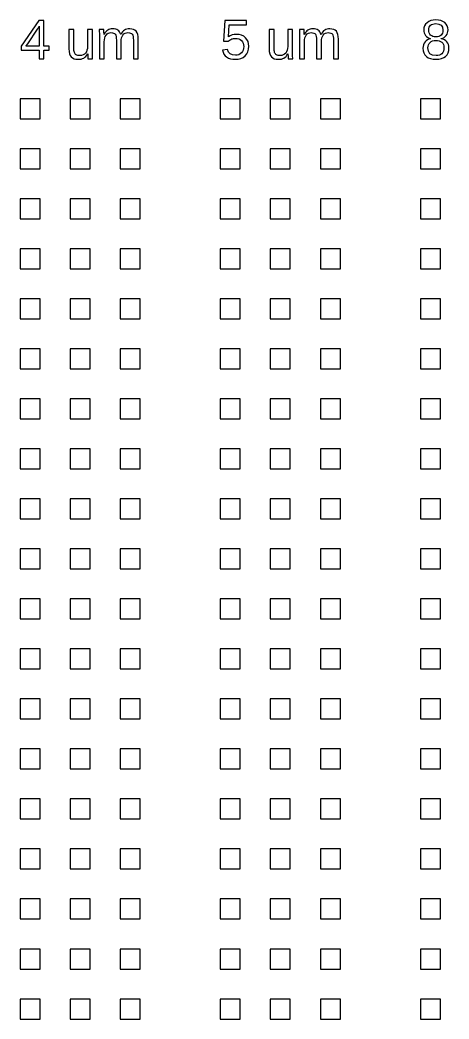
# Model space of a CAD drawing. Header units: metres. Extents: x -21500 to 21500, y -23900 to 23900.
# Drawn here: x 6400 to 10685, y 12100 to 22088 of the extents above; entities that cross this region are included whole.
import ezdxf

# ---------------------------------------------------------------- set-up
doc = ezdxf.new("R2010")
doc.units = ezdxf.units.M

msp = doc.modelspace()

# ---------------------------------------------------------------- linework, layer by layer
for p, q in [((6587.73, 22082.2), (6412.75, 21824.5)), ((6639, 22082.2), (6587.73, 22082.2)), ((6639, 21825.1), (6639, 22082.2)), ((8446.12, 22082.2), (8433.37, 21876.6)), ((8663.41, 22082.2), (8446.12, 22082.2)), ((8663.41, 22040.7), (8663.41, 22082.2)), ((10504.1, 22081.1), (10483.5, 22072.7)), ((10527.4, 22086.2), (10504.1, 22081.1)), ((10553.5, 22087.9), (10527.4, 22086.2)), ((10580.3, 22086.3), (10553.5, 22087.9)), ((10604, 22081.3), (10580.3, 22086.3)), ((10624.8, 22073), (10604, 22081.3)), ((6476.77, 21850.6), (6574.7, 21994.9)), ((6574.7, 21994.9), (6576.69, 21997.9)), ((6576.69, 21997.9), (6579.11, 22001.9)), ((6579.11, 22001.9), (6581.98, 22006.9)), ((6581.98, 22006.9), (6585.28, 22012.8)), ((6585.28, 22012.8), (6588.4, 22018.5)), ((6588.4, 22018.5), (6590.71, 22022.8)), ((6590.71, 22022.8), (6592.2, 22025.7)), ((6592.2, 22025.7), (6592.88, 22027.2)), ((6592.88, 22027.2), (6592.88, 21825.1)), ((6937.65, 21993.5), (6888.55, 21993.5)), ((6888.55, 21993.5), (6888.55, 21797.9)), ((6937.65, 21807.4), (6937.65, 21993.5)), ((7122.93, 21993.5), (7074.1, 21993.5)), ((7074.1, 21993.5), (7074.1, 21823.4)), ((7122.93, 21762.7), (7122.93, 21993.5)), ((7237.21, 21993.5), (7191.09, 21993.5)), ((7191.09, 21993.5), (7191.8, 21985.3)), ((7191.8, 21985.3), (7192.31, 21972.2)), ((7237.35, 21992.6), (7237.21, 21993.5)), ((7237.48, 21991), (7237.35, 21992.6)), ((7237.62, 21988.9), (7237.48, 21991)), ((7237.75, 21986.2), (7237.62, 21988.9)), ((7237.9, 21983.1), (7237.75, 21986.2)), ((7238.06, 21979.8), (7237.9, 21983.1)), ((7238.24, 21976.3), (7238.06, 21979.8)), ((7238.43, 21972.5), (7238.24, 21976.3)), ((7266.39, 21979.5), (7257.08, 21969.8)), ((7276.27, 21986.7), (7266.39, 21979.5)), ((7287.01, 21992.1), (7276.27, 21986.7)), ((7298.86, 21995.9), (7287.01, 21992.1)), ((7311.83, 21998.2), (7298.86, 21995.9)), ((7325.92, 21999), (7311.83, 21998.2)), ((7341.73, 21998.1), (7325.92, 21999)), ((7355.79, 21995.6), (7341.73, 21998.1)), ((7368.11, 21991.5), (7355.79, 21995.6)), ((7378.68, 21985.7), (7368.11, 21991.5)), ((7387.64, 21978), (7378.68, 21985.7)), ((7395.13, 21968.4), (7387.64, 21978)), ((7432.86, 21978.4), (7423.28, 21968.8)), ((7443.25, 21985.9), (7432.86, 21978.4)), ((7454.6, 21991.6), (7443.25, 21985.9)), ((7467.09, 21995.7), (7454.6, 21991.6)), ((7480.71, 21998.1), (7467.09, 21995.7)), ((7495.47, 21999), (7480.71, 21998.1)), ((7516.2, 21997.4), (7495.47, 21999)), ((7533.89, 21992.9), (7516.2, 21997.4)), ((7548.55, 21985.4), (7533.89, 21992.9)), ((7560.17, 21974.8), (7548.55, 21985.4)), ((7569.01, 21960.8), (7560.17, 21974.8)), ((8483.28, 21919.5), (8490.61, 22040.7)), ((8490.61, 22040.7), (8663.41, 22040.7)), ((8937.65, 21993.5), (8888.55, 21993.5)), ((8888.55, 21993.5), (8888.55, 21797.9)), ((8937.65, 21807.4), (8937.65, 21993.5)), ((9122.93, 21993.5), (9074.1, 21993.5)), ((9074.1, 21993.5), (9074.1, 21823.4)), ((9122.93, 21762.7), (9122.93, 21993.5)), ((9237.21, 21993.5), (9191.09, 21993.5)), ((9191.09, 21993.5), (9191.8, 21985.3)), ((9191.8, 21985.3), (9192.31, 21972.2)), ((9237.35, 21992.6), (9237.21, 21993.5)), ((9237.48, 21991), (9237.35, 21992.6)), ((9237.62, 21988.9), (9237.48, 21991)), ((9237.75, 21986.2), (9237.62, 21988.9)), ((9237.9, 21983.1), (9237.75, 21986.2)), ((9238.06, 21979.8), (9237.9, 21983.1)), ((9238.24, 21976.3), (9238.06, 21979.8)), ((9238.43, 21972.5), (9238.24, 21976.3)), ((9266.39, 21979.5), (9257.08, 21969.8)), ((9276.27, 21986.7), (9266.39, 21979.5)), ((9287.01, 21992.1), (9276.27, 21986.7)), ((9298.86, 21995.9), (9287.01, 21992.1)), ((9311.83, 21998.2), (9298.86, 21995.9)), ((9325.92, 21999), (9311.83, 21998.2)), ((9341.73, 21998.1), (9325.92, 21999)), ((9355.79, 21995.6), (9341.73, 21998.1)), ((9368.11, 21991.5), (9355.79, 21995.6)), ((9378.68, 21985.7), (9368.11, 21991.5)), ((9387.64, 21978), (9378.68, 21985.7)), ((9395.13, 21968.4), (9387.64, 21978)), ((9432.86, 21978.4), (9423.28, 21968.8)), ((9443.25, 21985.9), (9432.86, 21978.4)), ((9454.6, 21991.6), (9443.25, 21985.9)), ((9467.09, 21995.7), (9454.6, 21991.6)), ((9480.71, 21998.1), (9467.09, 21995.7)), ((9495.47, 21999), (9480.71, 21998.1)), ((9516.2, 21997.4), (9495.47, 21999)), ((9533.89, 21992.9), (9516.2, 21997.4)), ((9548.55, 21985.4), (9533.89, 21992.9)), ((9560.17, 21974.8), (9548.55, 21985.4)), ((9569.01, 21960.8), (9560.17, 21974.8)), ((10435.1, 22010.8), (10433.1, 21990)), ((10433.1, 21990), (10434.2, 21974.1)), ((10434.2, 21974.1), (10437.6, 21959.3)), ((10441.3, 22029.5), (10435.1, 22010.8)), ((10451.5, 22046.2), (10441.3, 22029.5)), ((10465.8, 22060.8), (10451.5, 22046.2)), ((10483.5, 22072.7), (10465.8, 22060.8)), ((10483, 21986.7), (10484.1, 22001.9)), ((10484.2, 21971.3), (10483, 21986.7)), ((10484.1, 22001.9), (10487.5, 22015)), ((10487.5, 22015), (10493.2, 22026.2)), ((10493.2, 22026.2), (10501.1, 22035.3)), ((10501.1, 22035.3), (10511.1, 22042.4)), ((10511.1, 22042.4), (10523.2, 22047.5)), ((10523.2, 22047.5), (10537.3, 22050.6)), ((10537.3, 22050.6), (10553.5, 22051.6)), ((10553.5, 22051.6), (10584.6, 22047.5)), ((10584.6, 22047.5), (10606.9, 22035.4)), ((10606.9, 22035.4), (10620.2, 22015.1)), ((10620.2, 22015.1), (10624.6, 21986.7)), ((10624.6, 21986.7), (10623.5, 21970.2)), ((10642.7, 22061.3), (10624.8, 22073)), ((10657, 22046.9), (10642.7, 22061.3)), ((10667.2, 22030.1), (10657, 22046.9)), ((10673.3, 22010.9), (10667.2, 22030.1)), ((10670.8, 21958.7), (10674.2, 21973.6)), ((10675.3, 21989.5), (10673.3, 22010.9)), ((10674.2, 21973.6), (10675.3, 21989.5)), ((7192.31, 21972.2), (7192.62, 21954)), ((7192.62, 21954), (7192.72, 21930.9)), ((7192.72, 21930.9), (7192.72, 21700)), ((7238.64, 21967.8), (7238.43, 21972.5)), ((7238.87, 21961.3), (7238.64, 21967.8)), ((7239.12, 21953.2), (7238.87, 21961.3)), ((7239.38, 21943.3), (7239.12, 21953.2)), ((7240.19, 21943.3), (7239.38, 21943.3)), ((7248.35, 21957.8), (7240.19, 21943.3)), ((7241.28, 21870.1), (7242.42, 21890.6)), ((7242.42, 21890.6), (7245.82, 21908.6)), ((7245.82, 21908.6), (7251.5, 21924.2)), ((7257.08, 21969.8), (7248.35, 21957.8)), ((7251.5, 21924.2), (7259.46, 21937.4)), ((7259.46, 21937.4), (7269.36, 21947.8)), ((7269.36, 21947.8), (7280.89, 21955.3)), ((7280.89, 21955.3), (7294.04, 21959.8)), ((7294.04, 21959.8), (7308.83, 21961.2)), ((7308.83, 21961.2), (7322.85, 21960.2)), ((7322.85, 21960.2), (7334.53, 21957.2)), ((7334.53, 21957.2), (7343.87, 21952.1)), ((7343.87, 21952.1), (7350.88, 21945)), ((7350.88, 21945), (7355.98, 21935.2)), ((7355.98, 21935.2), (7359.63, 21922.1)), ((7359.63, 21922.1), (7361.81, 21905.7)), ((7361.81, 21905.7), (7362.54, 21886.1)), ((7362.54, 21886.1), (7362.54, 21700)), ((7401.14, 21956.9), (7395.13, 21968.4)), ((7405.68, 21943.3), (7401.14, 21956.9)), ((7406.49, 21943.3), (7405.68, 21943.3)), ((7414.48, 21957.1), (7406.49, 21943.3)), ((7410.83, 21870.1), (7411.94, 21890.7)), ((7411.94, 21890.7), (7415.27, 21908.8)), ((7423.28, 21968.8), (7414.48, 21957.1)), ((7415.27, 21908.8), (7420.83, 21924.4)), ((7420.83, 21924.4), (7428.6, 21937.5)), ((7428.6, 21937.5), (7438.37, 21947.9)), ((7438.37, 21947.9), (7449.93, 21955.3)), ((7449.93, 21955.3), (7463.26, 21959.8)), ((7463.26, 21959.8), (7478.38, 21961.2)), ((7478.38, 21961.2), (7492.4, 21960.2)), ((7492.4, 21960.2), (7504.08, 21957.2)), ((7504.08, 21957.2), (7513.43, 21952.1)), ((7513.43, 21952.1), (7520.43, 21945)), ((7520.43, 21945), (7525.53, 21935.2)), ((7525.53, 21935.2), (7529.18, 21922.1)), ((7529.18, 21922.1), (7531.36, 21905.7)), ((7531.36, 21905.7), (7532.09, 21886.1)), ((7532.09, 21886.1), (7532.09, 21700)), ((7575.33, 21942.9), (7569.01, 21960.8)), ((7579.12, 21921.2), (7575.33, 21942.9)), ((7580.38, 21895.6), (7579.12, 21921.2)), ((7580.38, 21700), (7580.38, 21895.6)), ((8433.37, 21876.6), (8481.11, 21876.6)), ((8481.11, 21876.6), (8489.66, 21883.5)), ((8500.12, 21930.1), (8483.28, 21919.5)), ((8489.66, 21883.5), (8498.2, 21889.4)), ((8498.2, 21889.4), (8506.75, 21894.1)), ((8518.89, 21937.8), (8500.12, 21930.1)), ((8506.75, 21894.1), (8515.29, 21897.8)), ((8515.29, 21897.8), (8524.01, 21900.5)), ((8539.59, 21942.4), (8518.89, 21937.8)), ((8524.01, 21900.5), (8533.06, 21902.4)), ((8533.06, 21902.4), (8542.46, 21903.6)), ((8562.23, 21943.9), (8539.59, 21942.4)), ((8542.46, 21903.6), (8552.19, 21904)), ((8552.19, 21904), (8570.2, 21902.6)), ((8589.01, 21941.8), (8562.23, 21943.9)), ((8570.2, 21902.6), (8586.27, 21898.4)), ((8586.27, 21898.4), (8600.38, 21891.5)), ((8612.92, 21935.6), (8589.01, 21941.8)), ((8600.38, 21891.5), (8612.55, 21881.8)), ((8612.55, 21881.8), (8622.34, 21869.8)), ((8633.97, 21925.3), (8612.92, 21935.6)), ((8652.16, 21910.8), (8633.97, 21925.3)), ((8666.81, 21893), (8652.16, 21910.8)), ((8677.28, 21872.7), (8666.81, 21893)), ((9192.31, 21972.2), (9192.62, 21954)), ((9192.62, 21954), (9192.72, 21930.9)), ((9192.72, 21930.9), (9192.72, 21700)), ((9238.64, 21967.8), (9238.43, 21972.5)), ((9238.87, 21961.3), (9238.64, 21967.8)), ((9239.12, 21953.2), (9238.87, 21961.3)), ((9239.38, 21943.3), (9239.12, 21953.2)), ((9240.19, 21943.3), (9239.38, 21943.3)), ((9248.35, 21957.8), (9240.19, 21943.3)), ((9241.28, 21870.1), (9242.42, 21890.6)), ((9242.42, 21890.6), (9245.82, 21908.6)), ((9245.82, 21908.6), (9251.5, 21924.2)), ((9257.08, 21969.8), (9248.35, 21957.8)), ((9251.5, 21924.2), (9259.46, 21937.4)), ((9259.46, 21937.4), (9269.36, 21947.8)), ((9269.36, 21947.8), (9280.89, 21955.3)), ((9280.89, 21955.3), (9294.04, 21959.8)), ((9294.04, 21959.8), (9308.83, 21961.2)), ((9308.83, 21961.2), (9322.85, 21960.2)), ((9322.85, 21960.2), (9334.53, 21957.2)), ((9334.53, 21957.2), (9343.87, 21952.1)), ((9343.87, 21952.1), (9350.88, 21945)), ((9350.88, 21945), (9355.98, 21935.2)), ((9355.98, 21935.2), (9359.63, 21922.1)), ((9359.63, 21922.1), (9361.81, 21905.7)), ((9361.81, 21905.7), (9362.54, 21886.1)), ((9362.54, 21886.1), (9362.54, 21700)), ((9401.14, 21956.9), (9395.13, 21968.4)), ((9405.68, 21943.3), (9401.14, 21956.9)), ((9406.49, 21943.3), (9405.68, 21943.3)), ((9414.48, 21957.1), (9406.49, 21943.3)), ((9410.83, 21870.1), (9411.94, 21890.7)), ((9411.94, 21890.7), (9415.27, 21908.8)), ((9423.28, 21968.8), (9414.48, 21957.1)), ((9415.27, 21908.8), (9420.83, 21924.4)), ((9420.83, 21924.4), (9428.6, 21937.5)), ((9428.6, 21937.5), (9438.37, 21947.9)), ((9438.37, 21947.9), (9449.93, 21955.3)), ((9449.93, 21955.3), (9463.26, 21959.8)), ((9463.26, 21959.8), (9478.38, 21961.2)), ((9478.38, 21961.2), (9492.4, 21960.2)), ((9492.4, 21960.2), (9504.08, 21957.2)), ((9504.08, 21957.2), (9513.43, 21952.1)), ((9513.43, 21952.1), (9520.43, 21945)), ((9520.43, 21945), (9525.53, 21935.2)), ((9525.53, 21935.2), (9529.18, 21922.1)), ((9529.18, 21922.1), (9531.36, 21905.7)), ((9531.36, 21905.7), (9532.09, 21886.1)), ((9532.09, 21886.1), (9532.09, 21700)), ((9575.33, 21942.9), (9569.01, 21960.8)), ((9579.12, 21921.2), (9575.33, 21942.9)), ((9580.38, 21895.6), (9579.12, 21921.2)), ((9580.38, 21700), (9580.38, 21895.6)), ((10437.6, 21959.3), (10443.2, 21945.5)), ((10443.2, 21945.5), (10451.1, 21932.8)), ((10457, 21880.5), (10445.6, 21869)), ((10451.1, 21932.8), (10461, 21921.6)), ((10470, 21889.5), (10457, 21880.5)), ((10461, 21921.6), (10472.5, 21912.6)), ((10484.4, 21896), (10470, 21889.5)), ((10472.5, 21912.6), (10485.6, 21905.7)), ((10487.7, 21957.8), (10484.2, 21971.3)), ((10500.4, 21899.9), (10484.4, 21896)), ((10485.6, 21905.7), (10500.4, 21901)), ((10493.5, 21946.3), (10487.7, 21957.8)), ((10501.6, 21936.7), (10493.5, 21946.3)), ((10500.4, 21901), (10500.4, 21899.9)), ((10511.8, 21929.2), (10501.6, 21936.7)), ((10507, 21871.9), (10520.4, 21878)), ((10524, 21923.8), (10511.8, 21929.2)), ((10520.4, 21878), (10536, 21881.6)), ((10538.1, 21920.5), (10524, 21923.8)), ((10536, 21881.6), (10553.5, 21882.8)), ((10554.1, 21919.5), (10538.1, 21920.5)), ((10553.5, 21882.8), (10571.6, 21881.7)), ((10570.3, 21920.5), (10554.1, 21919.5)), ((10584.4, 21923.4), (10570.3, 21920.5)), ((10571.6, 21881.7), (10587.5, 21878.3)), ((10596.5, 21928.4), (10584.4, 21923.4)), ((10587.5, 21878.3), (10601.3, 21872.7)), ((10606.6, 21935.3), (10596.5, 21928.4)), ((10614.5, 21944.5), (10606.6, 21935.3)), ((10607.5, 21901.6), (10622.4, 21905.8)), ((10607.5, 21900.5), (10607.5, 21901.6)), ((10624.8, 21896.3), (10607.5, 21900.5)), ((10620.1, 21956.1), (10614.5, 21944.5)), ((10623.5, 21970.2), (10620.1, 21956.1)), ((10622.4, 21905.8), (10635.7, 21912.3)), ((10640.1, 21889.7), (10624.8, 21896.3)), ((10635.7, 21912.3), (10647.3, 21921.1)), ((10653.3, 21880.8), (10640.1, 21889.7)), ((10647.3, 21921.1), (10657.2, 21932.2)), ((10664.5, 21869.4), (10653.3, 21880.8)), ((10657.2, 21932.2), (10665.1, 21944.9)), ((10665.1, 21944.9), (10670.8, 21958.7)), ((6412.75, 21824.5), (6412.75, 21786.5)), ((6412.75, 21786.5), (6592.88, 21786.5)), ((6457.78, 21825.1), (6462.12, 21830.5)), ((6592.88, 21825.1), (6457.78, 21825.1)), ((6462.12, 21830.5), (6476.77, 21850.6)), ((6592.88, 21786.5), (6592.88, 21700)), ((6692.71, 21825.1), (6639, 21825.1)), ((6639, 21786.5), (6692.71, 21786.5)), ((6639, 21700), (6639, 21786.5)), ((6692.71, 21786.5), (6692.71, 21825.1)), ((6888.55, 21797.9), (6889.94, 21772.2)), ((6938, 21793.7), (6937.65, 21807.4)), ((6939.07, 21781.7), (6938, 21793.7)), ((6940.85, 21771.2), (6939.07, 21781.7)), ((7069.02, 21785.3), (7062.66, 21769.7)), ((7072.83, 21803.2), (7069.02, 21785.3)), ((7074.1, 21823.4), (7072.83, 21803.2)), ((7241.28, 21700), (7241.28, 21870.1)), ((7410.83, 21700), (7410.83, 21870.1)), ((8471.62, 21791.2), (8422.24, 21785.5)), ((8422.24, 21785.5), (8428.09, 21764.6)), ((8482.38, 21766.3), (8471.62, 21791.2)), ((8622.34, 21869.8), (8629.33, 21856.1)), ((8629.37, 21786.4), (8622.42, 21771.2)), ((8629.33, 21856.1), (8633.53, 21840.6)), ((8633.54, 21803.8), (8629.37, 21786.4)), ((8633.53, 21840.6), (8634.93, 21823.4)), ((8634.93, 21823.4), (8633.54, 21803.8)), ((8676.67, 21770.5), (8683.41, 21795.9)), ((8683.57, 21849.8), (8677.28, 21872.7)), ((8683.41, 21795.9), (8685.66, 21824.5)), ((8685.66, 21824.5), (8683.57, 21849.8)), ((8888.55, 21797.9), (8889.94, 21772.2)), ((8938, 21793.7), (8937.65, 21807.4)), ((8939.07, 21781.7), (8938, 21793.7)), ((8940.85, 21771.2), (8939.07, 21781.7)), ((9069.02, 21785.3), (9062.66, 21769.7)), ((9072.83, 21803.2), (9069.02, 21785.3)), ((9074.1, 21823.4), (9072.83, 21803.2)), ((9241.28, 21700), (9241.28, 21870.1)), ((9410.83, 21700), (9410.83, 21870.1)), ((10425.5, 21824), (10424.1, 21806.1)), ((10424.1, 21806.1), (10426.3, 21780.9)), ((10429.5, 21840.5), (10425.5, 21824)), ((10426.3, 21780.9), (10432.8, 21758.7)), ((10436.2, 21855.5), (10429.5, 21840.5)), ((10445.6, 21869), (10436.2, 21855.5)), ((10474.6, 21810.1), (10475.9, 21826.2)), ((10479.6, 21775.6), (10474.6, 21810.1)), ((10475.9, 21826.2), (10479.8, 21840.4)), ((10494.7, 21750.9), (10479.6, 21775.6)), ((10479.8, 21840.4), (10486.4, 21852.8)), ((10486.4, 21852.8), (10495.5, 21863.4)), ((10495.5, 21863.4), (10507, 21871.9)), ((10601.3, 21872.7), (10613, 21864.8)), ((10613, 21864.8), (10622.2, 21854.7)), ((10622.2, 21854.7), (10628.8, 21842.4)), ((10629.2, 21775.1), (10623.1, 21761.3)), ((10628.8, 21842.4), (10632.8, 21827.9)), ((10632.9, 21791.8), (10629.2, 21775.1)), ((10632.8, 21827.9), (10634.1, 21811.2)), ((10634.1, 21811.2), (10632.9, 21791.8)), ((10673.4, 21856.1), (10664.5, 21869.4)), ((10679.8, 21841.2), (10673.4, 21856.1)), ((10676.4, 21759.5), (10682.7, 21781.6)), ((10683.6, 21824.7), (10679.8, 21841.2)), ((10682.7, 21781.6), (10684.8, 21806.6)), ((10684.8, 21806.6), (10683.6, 21824.7)), ((6592.88, 21700), (6639, 21700)), ((6889.94, 21772.2), (6894.14, 21750.4)), ((6894.14, 21750.4), (6901.14, 21732.5)), ((6901.14, 21732.5), (6910.93, 21718.6)), ((6910.93, 21718.6), (6923.74, 21708.1)), ((6923.74, 21708.1), (6939.78, 21700.6)), ((6939.78, 21700.6), (6959.07, 21696.1)), ((6943.34, 21762.4), (6940.85, 21771.2)), ((6946.62, 21755), (6943.34, 21762.4)), ((6950.74, 21748.6), (6946.62, 21755)), ((6955.71, 21743.4), (6950.74, 21748.6)), ((6961.52, 21739.3), (6955.71, 21743.4)), ((6959.07, 21696.1), (6981.6, 21694.6)), ((6968.49, 21736.2), (6961.52, 21739.3)), ((6976.92, 21734), (6968.49, 21736.2)), ((6986.8, 21732.7), (6976.92, 21734)), ((6981.6, 21694.6), (6997.34, 21695.4)), ((6998.14, 21732.3), (6986.8, 21732.7)), ((6997.34, 21695.4), (7011.74, 21697.7)), ((7014.84, 21733.8), (6998.14, 21732.3)), ((7011.74, 21697.7), (7024.81, 21701.7)), ((7029.68, 21738.3), (7014.84, 21733.8)), ((7024.81, 21701.7), (7036.53, 21707.2)), ((7042.65, 21745.9), (7029.68, 21738.3)), ((7036.53, 21707.2), (7047.25, 21714.6)), ((7053.76, 21756.4), (7042.65, 21745.9)), ((7047.25, 21714.6), (7057.32, 21724.2)), ((7062.66, 21769.7), (7053.76, 21756.4)), ((7057.32, 21724.2), (7066.72, 21736.1)), ((7066.72, 21736.1), (7075.46, 21750.2)), ((7075.46, 21750.2), (7076.27, 21750.2)), ((7076.27, 21750.2), (7076.54, 21740.3)), ((7076.54, 21740.3), (7076.78, 21732.2)), ((7076.78, 21732.2), (7077.01, 21725.7)), ((7077.01, 21725.7), (7077.22, 21721)), ((7077.22, 21721), (7077.42, 21717.3)), ((7077.42, 21717.3), (7077.59, 21713.7)), ((7077.59, 21713.7), (7077.76, 21710.4)), ((7077.76, 21710.4), (7077.9, 21707.3)), ((7077.9, 21707.3), (7078.04, 21704.6)), ((7078.04, 21704.6), (7078.17, 21702.5)), ((7078.17, 21702.5), (7078.31, 21701)), ((7078.31, 21701), (7078.44, 21700)), ((7078.44, 21700), (7124.56, 21700)), ((7123.03, 21739.5), (7122.93, 21762.7)), ((7123.34, 21721.4), (7123.03, 21739.5)), ((7123.85, 21708.2), (7123.34, 21721.4)), ((7124.56, 21700), (7123.85, 21708.2)), ((7192.72, 21700), (7241.28, 21700)), ((7362.54, 21700), (7410.83, 21700)), ((7532.09, 21700), (7580.38, 21700)), ((8428.09, 21764.6), (8436.96, 21746.5)), ((8436.96, 21746.5), (8448.85, 21730.9)), ((8448.85, 21730.9), (8463.75, 21717.9)), ((8463.75, 21717.9), (8481.45, 21707.7)), ((8481.45, 21707.7), (8501.73, 21700.4)), ((8499.22, 21748.6), (8482.38, 21766.3)), ((8522.13, 21738), (8499.22, 21748.6)), ((8501.73, 21700.4), (8524.59, 21696)), ((8551.1, 21734.5), (8522.13, 21738)), ((8524.59, 21696), (8550.02, 21694.6)), ((8550.02, 21694.6), (8580.16, 21696.7)), ((8569.7, 21735.9), (8551.1, 21734.5)), ((8586.17, 21740.4), (8569.7, 21735.9)), ((8580.16, 21696.7), (8606.82, 21703.3)), ((8600.49, 21747.8), (8586.17, 21740.4)), ((8612.68, 21758.2), (8600.49, 21747.8)), ((8606.82, 21703.3), (8630, 21714.1)), ((8622.42, 21771.2), (8612.68, 21758.2)), ((8630, 21714.1), (8649.71, 21729.3)), ((8649.71, 21729.3), (8665.44, 21748.3)), ((8665.44, 21748.3), (8676.67, 21770.5)), ((8889.94, 21772.2), (8894.14, 21750.4)), ((8894.14, 21750.4), (8901.14, 21732.5)), ((8901.14, 21732.5), (8910.93, 21718.6)), ((8910.93, 21718.6), (8923.74, 21708.1)), ((8923.74, 21708.1), (8939.78, 21700.6)), ((8939.78, 21700.6), (8959.07, 21696.1)), ((8943.34, 21762.4), (8940.85, 21771.2)), ((8946.62, 21755), (8943.34, 21762.4)), ((8950.74, 21748.6), (8946.62, 21755)), ((8955.71, 21743.4), (8950.74, 21748.6)), ((8961.52, 21739.3), (8955.71, 21743.4)), ((8959.07, 21696.1), (8981.6, 21694.6)), ((8968.49, 21736.2), (8961.52, 21739.3)), ((8976.92, 21734), (8968.49, 21736.2)), ((8986.8, 21732.7), (8976.92, 21734)), ((8981.6, 21694.6), (8997.34, 21695.4)), ((8998.14, 21732.3), (8986.8, 21732.7)), ((8997.34, 21695.4), (9011.74, 21697.7)), ((9014.84, 21733.8), (8998.14, 21732.3)), ((9011.74, 21697.7), (9024.81, 21701.7)), ((9029.68, 21738.3), (9014.84, 21733.8)), ((9024.81, 21701.7), (9036.53, 21707.2)), ((9042.65, 21745.9), (9029.68, 21738.3)), ((9036.53, 21707.2), (9047.25, 21714.6)), ((9053.76, 21756.4), (9042.65, 21745.9)), ((9047.25, 21714.6), (9057.32, 21724.2)), ((9062.66, 21769.7), (9053.76, 21756.4)), ((9057.32, 21724.2), (9066.72, 21736.1)), ((9066.72, 21736.1), (9075.46, 21750.2)), ((9075.46, 21750.2), (9076.27, 21750.2)), ((9076.27, 21750.2), (9076.54, 21740.3)), ((9076.54, 21740.3), (9076.78, 21732.2)), ((9076.78, 21732.2), (9077.01, 21725.7)), ((9077.01, 21725.7), (9077.22, 21721)), ((9077.22, 21721), (9077.42, 21717.3)), ((9077.42, 21717.3), (9077.59, 21713.7)), ((9077.59, 21713.7), (9077.76, 21710.4)), ((9077.76, 21710.4), (9077.9, 21707.3)), ((9077.9, 21707.3), (9078.04, 21704.6)), ((9078.04, 21704.6), (9078.17, 21702.5)), ((9078.17, 21702.5), (9078.31, 21701)), ((9078.31, 21701), (9078.44, 21700)), ((9078.44, 21700), (9124.56, 21700)), ((9123.03, 21739.5), (9122.93, 21762.7)), ((9123.34, 21721.4), (9123.03, 21739.5)), ((9123.85, 21708.2), (9123.34, 21721.4)), ((9124.56, 21700), (9123.85, 21708.2)), ((9192.72, 21700), (9241.28, 21700)), ((9362.54, 21700), (9410.83, 21700)), ((9532.09, 21700), (9580.38, 21700)), ((10432.8, 21758.7), (10443.6, 21739.6)), ((10443.6, 21739.6), (10458.7, 21723.6)), ((10458.7, 21723.6), (10477.7, 21710.9)), ((10477.7, 21710.9), (10500, 21701.8)), ((10519.9, 21736.1), (10494.7, 21750.9)), ((10500, 21701.8), (10525.6, 21696.4)), ((10555.2, 21731.2), (10519.9, 21736.1)), ((10525.6, 21696.4), (10554.6, 21694.6)), ((10554.6, 21694.6), (10584.3, 21696.4)), ((10573.8, 21732.4), (10555.2, 21731.2)), ((10590, 21736), (10573.8, 21732.4)), ((10584.3, 21696.4), (10610.2, 21702)), ((10603.5, 21742), (10590, 21736)), ((10614.6, 21750.3), (10603.5, 21742)), ((10610.2, 21702), (10632.6, 21711.2)), ((10623.1, 21761.3), (10614.6, 21750.3)), ((10632.6, 21711.2), (10651.2, 21724.1)), ((10651.2, 21724.1), (10665.9, 21740.4)), ((10665.9, 21740.4), (10676.4, 21759.5)), ((6600, 21300), (6400, 21300)), ((6400, 21300), (6400, 21100)), ((6600, 21100), (6600, 21300)), ((7100, 21300), (6900, 21300)), ((6900, 21300), (6900, 21100)), ((7100, 21100), (7100, 21300)), ((7600, 21300), (7400, 21300)), ((7400, 21300), (7400, 21100)), ((7600, 21100), (7600, 21300)), ((8600, 21300), (8400, 21300)), ((8400, 21300), (8400, 21100)), ((8600, 21100), (8600, 21300)), ((9100, 21300), (8900, 21300)), ((8900, 21300), (8900, 21100)), ((9100, 21100), (9100, 21300)), ((9600, 21300), (9400, 21300)), ((9400, 21300), (9400, 21100)), ((9600, 21100), (9600, 21300)), ((10600, 21300), (10400, 21300)), ((10400, 21300), (10400, 21100)), ((10600, 21100), (10600, 21300)), ((6400, 21100), (6600, 21100)), ((6900, 21100), (7100, 21100)), ((7400, 21100), (7600, 21100)), ((8400, 21100), (8600, 21100)), ((8900, 21100), (9100, 21100)), ((9400, 21100), (9600, 21100)), ((10400, 21100), (10600, 21100)), ((6600, 20800), (6400, 20800)), ((6400, 20800), (6400, 20600)), ((6600, 20600), (6600, 20800)), ((7100, 20800), (6900, 20800)), ((6900, 20800), (6900, 20600)), ((7100, 20600), (7100, 20800)), ((7600, 20800), (7400, 20800)), ((7400, 20800), (7400, 20600)), ((7600, 20600), (7600, 20800)), ((8600, 20800), (8400, 20800)), ((8400, 20800), (8400, 20600)), ((8600, 20600), (8600, 20800)), ((9100, 20800), (8900, 20800)), ((8900, 20800), (8900, 20600)), ((9100, 20600), (9100, 20800)), ((9600, 20800), (9400, 20800)), ((9400, 20800), (9400, 20600)), ((9600, 20600), (9600, 20800)), ((10600, 20800), (10400, 20800)), ((10400, 20800), (10400, 20600)), ((10600, 20600), (10600, 20800)), ((6400, 20600), (6600, 20600)), ((6900, 20600), (7100, 20600)), ((7400, 20600), (7600, 20600)), ((8400, 20600), (8600, 20600)), ((8900, 20600), (9100, 20600)), ((9400, 20600), (9600, 20600)), ((10400, 20600), (10600, 20600)), ((6600, 20300), (6400, 20300)), ((6400, 20300), (6400, 20100)), ((6600, 20100), (6600, 20300)), ((7100, 20300), (6900, 20300)), ((6900, 20300), (6900, 20100)), ((7100, 20100), (7100, 20300)), ((7600, 20300), (7400, 20300)), ((7400, 20300), (7400, 20100)), ((7600, 20100), (7600, 20300)), ((8600, 20300), (8400, 20300)), ((8400, 20300), (8400, 20100)), ((8600, 20100), (8600, 20300)), ((9100, 20300), (8900, 20300)), ((8900, 20300), (8900, 20100)), ((9100, 20100), (9100, 20300)), ((9600, 20300), (9400, 20300)), ((9400, 20300), (9400, 20100)), ((9600, 20100), (9600, 20300)), ((10600, 20300), (10400, 20300)), ((10400, 20300), (10400, 20100)), ((10600, 20100), (10600, 20300)), ((6400, 20100), (6600, 20100)), ((6900, 20100), (7100, 20100)), ((7400, 20100), (7600, 20100)), ((8400, 20100), (8600, 20100)), ((8900, 20100), (9100, 20100)), ((9400, 20100), (9600, 20100)), ((10400, 20100), (10600, 20100)), ((6600, 19800), (6400, 19800)), ((6400, 19800), (6400, 19600)), ((6600, 19600), (6600, 19800)), ((7100, 19800), (6900, 19800)), ((6900, 19800), (6900, 19600)), ((7100, 19600), (7100, 19800)), ((7600, 19800), (7400, 19800)), ((7400, 19800), (7400, 19600)), ((7600, 19600), (7600, 19800)), ((8600, 19800), (8400, 19800)), ((8400, 19800), (8400, 19600)), ((8600, 19600), (8600, 19800)), ((9100, 19800), (8900, 19800)), ((8900, 19800), (8900, 19600)), ((9100, 19600), (9100, 19800)), ((9600, 19800), (9400, 19800)), ((9400, 19800), (9400, 19600)), ((9600, 19600), (9600, 19800)), ((10600, 19800), (10400, 19800)), ((10400, 19800), (10400, 19600)), ((10600, 19600), (10600, 19800)), ((6400, 19600), (6600, 19600)), ((6900, 19600), (7100, 19600)), ((7400, 19600), (7600, 19600)), ((8400, 19600), (8600, 19600)), ((8900, 19600), (9100, 19600)), ((9400, 19600), (9600, 19600)), ((10400, 19600), (10600, 19600)), ((6600, 19300), (6400, 19300)), ((6400, 19300), (6400, 19100)), ((6600, 19100), (6600, 19300)), ((7100, 19300), (6900, 19300)), ((6900, 19300), (6900, 19100)), ((7100, 19100), (7100, 19300)), ((7600, 19300), (7400, 19300)), ((7400, 19300), (7400, 19100)), ((7600, 19100), (7600, 19300)), ((8600, 19300), (8400, 19300)), ((8400, 19300), (8400, 19100)), ((8600, 19100), (8600, 19300)), ((9100, 19300), (8900, 19300)), ((8900, 19300), (8900, 19100)), ((9100, 19100), (9100, 19300)), ((9600, 19300), (9400, 19300)), ((9400, 19300), (9400, 19100)), ((9600, 19100), (9600, 19300)), ((10600, 19300), (10400, 19300)), ((10400, 19300), (10400, 19100)), ((10600, 19100), (10600, 19300)), ((6400, 19100), (6600, 19100)), ((6900, 19100), (7100, 19100)), ((7400, 19100), (7600, 19100)), ((8400, 19100), (8600, 19100)), ((8900, 19100), (9100, 19100)), ((9400, 19100), (9600, 19100)), ((10400, 19100), (10600, 19100)), ((6600, 18800), (6400, 18800)), ((6400, 18800), (6400, 18600)), ((6600, 18600), (6600, 18800)), ((7100, 18800), (6900, 18800)), ((6900, 18800), (6900, 18600)), ((7100, 18600), (7100, 18800)), ((7600, 18800), (7400, 18800)), ((7400, 18800), (7400, 18600)), ((7600, 18600), (7600, 18800)), ((8600, 18800), (8400, 18800)), ((8400, 18800), (8400, 18600)), ((8600, 18600), (8600, 18800)), ((9100, 18800), (8900, 18800)), ((8900, 18800), (8900, 18600)), ((9100, 18600), (9100, 18800)), ((9600, 18800), (9400, 18800)), ((9400, 18800), (9400, 18600)), ((9600, 18600), (9600, 18800)), ((10600, 18800), (10400, 18800)), ((10400, 18800), (10400, 18600)), ((10600, 18600), (10600, 18800)), ((6400, 18600), (6600, 18600)), ((6900, 18600), (7100, 18600)), ((7400, 18600), (7600, 18600)), ((8400, 18600), (8600, 18600)), ((8900, 18600), (9100, 18600)), ((9400, 18600), (9600, 18600)), ((10400, 18600), (10600, 18600)), ((6600, 18300), (6400, 18300)), ((6400, 18300), (6400, 18100)), ((6600, 18100), (6600, 18300)), ((7100, 18300), (6900, 18300)), ((6900, 18300), (6900, 18100)), ((7100, 18100), (7100, 18300)), ((7600, 18300), (7400, 18300)), ((7400, 18300), (7400, 18100)), ((7600, 18100), (7600, 18300)), ((8600, 18300), (8400, 18300)), ((8400, 18300), (8400, 18100)), ((8600, 18100), (8600, 18300)), ((9100, 18300), (8900, 18300)), ((8900, 18300), (8900, 18100)), ((9100, 18100), (9100, 18300)), ((9600, 18300), (9400, 18300)), ((9400, 18300), (9400, 18100)), ((9600, 18100), (9600, 18300)), ((10600, 18300), (10400, 18300)), ((10400, 18300), (10400, 18100)), ((10600, 18100), (10600, 18300)), ((6400, 18100), (6600, 18100)), ((6900, 18100), (7100, 18100)), ((7400, 18100), (7600, 18100)), ((8400, 18100), (8600, 18100)), ((8900, 18100), (9100, 18100)), ((9400, 18100), (9600, 18100)), ((10400, 18100), (10600, 18100)), ((6600, 17800), (6400, 17800)), ((6400, 17800), (6400, 17600)), ((6600, 17600), (6600, 17800)), ((7100, 17800), (6900, 17800)), ((6900, 17800), (6900, 17600)), ((7100, 17600), (7100, 17800)), ((7600, 17800), (7400, 17800)), ((7400, 17800), (7400, 17600)), ((7600, 17600), (7600, 17800)), ((8600, 17800), (8400, 17800)), ((8400, 17800), (8400, 17600)), ((8600, 17600), (8600, 17800)), ((9100, 17800), (8900, 17800)), ((8900, 17800), (8900, 17600)), ((9100, 17600), (9100, 17800)), ((9600, 17800), (9400, 17800)), ((9400, 17800), (9400, 17600)), ((9600, 17600), (9600, 17800)), ((10600, 17800), (10400, 17800)), ((10400, 17800), (10400, 17600)), ((10600, 17600), (10600, 17800)), ((6400, 17600), (6600, 17600)), ((6900, 17600), (7100, 17600)), ((7400, 17600), (7600, 17600)), ((8400, 17600), (8600, 17600)), ((8900, 17600), (9100, 17600)), ((9400, 17600), (9600, 17600)), ((10400, 17600), (10600, 17600)), ((6600, 17300), (6400, 17300)), ((6400, 17300), (6400, 17100)), ((6600, 17100), (6600, 17300)), ((7100, 17300), (6900, 17300)), ((6900, 17300), (6900, 17100)), ((7100, 17100), (7100, 17300)), ((7600, 17300), (7400, 17300)), ((7400, 17300), (7400, 17100)), ((7600, 17100), (7600, 17300)), ((8600, 17300), (8400, 17300)), ((8400, 17300), (8400, 17100)), ((8600, 17100), (8600, 17300)), ((9100, 17300), (8900, 17300)), ((8900, 17300), (8900, 17100)), ((9100, 17100), (9100, 17300)), ((9600, 17300), (9400, 17300)), ((9400, 17300), (9400, 17100)), ((9600, 17100), (9600, 17300)), ((10600, 17300), (10400, 17300)), ((10400, 17300), (10400, 17100)), ((10600, 17100), (10600, 17300)), ((6400, 17100), (6600, 17100)), ((6900, 17100), (7100, 17100)), ((7400, 17100), (7600, 17100)), ((8400, 17100), (8600, 17100)), ((8900, 17100), (9100, 17100)), ((9400, 17100), (9600, 17100)), ((10400, 17100), (10600, 17100)), ((6600, 16800), (6400, 16800)), ((6400, 16800), (6400, 16600)), ((6600, 16600), (6600, 16800)), ((7100, 16800), (6900, 16800)), ((6900, 16800), (6900, 16600)), ((7100, 16600), (7100, 16800)), ((7600, 16800), (7400, 16800)), ((7400, 16800), (7400, 16600)), ((7600, 16600), (7600, 16800)), ((8600, 16800), (8400, 16800)), ((8400, 16800), (8400, 16600)), ((8600, 16600), (8600, 16800)), ((9100, 16800), (8900, 16800)), ((8900, 16800), (8900, 16600)), ((9100, 16600), (9100, 16800)), ((9600, 16800), (9400, 16800)), ((9400, 16800), (9400, 16600)), ((9600, 16600), (9600, 16800)), ((10600, 16800), (10400, 16800)), ((10400, 16800), (10400, 16600)), ((10600, 16600), (10600, 16800)), ((6400, 16600), (6600, 16600)), ((6900, 16600), (7100, 16600)), ((7400, 16600), (7600, 16600)), ((8400, 16600), (8600, 16600)), ((8900, 16600), (9100, 16600)), ((9400, 16600), (9600, 16600)), ((10400, 16600), (10600, 16600)), ((6600, 16300), (6400, 16300)), ((6400, 16300), (6400, 16100)), ((6600, 16100), (6600, 16300)), ((7100, 16300), (6900, 16300)), ((6900, 16300), (6900, 16100)), ((7100, 16100), (7100, 16300)), ((7600, 16300), (7400, 16300)), ((7400, 16300), (7400, 16100)), ((7600, 16100), (7600, 16300)), ((8600, 16300), (8400, 16300)), ((8400, 16300), (8400, 16100)), ((8600, 16100), (8600, 16300)), ((9100, 16300), (8900, 16300)), ((8900, 16300), (8900, 16100)), ((9100, 16100), (9100, 16300)), ((9600, 16300), (9400, 16300)), ((9400, 16300), (9400, 16100)), ((9600, 16100), (9600, 16300)), ((10600, 16300), (10400, 16300)), ((10400, 16300), (10400, 16100)), ((10600, 16100), (10600, 16300)), ((6400, 16100), (6600, 16100)), ((6900, 16100), (7100, 16100)), ((7400, 16100), (7600, 16100)), ((8400, 16100), (8600, 16100)), ((8900, 16100), (9100, 16100)), ((9400, 16100), (9600, 16100)), ((10400, 16100), (10600, 16100)), ((6600, 15800), (6400, 15800)), ((6400, 15800), (6400, 15600)), ((6600, 15600), (6600, 15800)), ((7100, 15800), (6900, 15800)), ((6900, 15800), (6900, 15600)), ((7100, 15600), (7100, 15800)), ((7600, 15800), (7400, 15800)), ((7400, 15800), (7400, 15600)), ((7600, 15600), (7600, 15800)), ((8600, 15800), (8400, 15800)), ((8400, 15800), (8400, 15600)), ((8600, 15600), (8600, 15800)), ((9100, 15800), (8900, 15800)), ((8900, 15800), (8900, 15600)), ((9100, 15600), (9100, 15800)), ((9600, 15800), (9400, 15800)), ((9400, 15800), (9400, 15600)), ((9600, 15600), (9600, 15800)), ((10600, 15800), (10400, 15800)), ((10400, 15800), (10400, 15600)), ((10600, 15600), (10600, 15800)), ((6400, 15600), (6600, 15600)), ((6900, 15600), (7100, 15600)), ((7400, 15600), (7600, 15600)), ((8400, 15600), (8600, 15600)), ((8900, 15600), (9100, 15600)), ((9400, 15600), (9600, 15600)), ((10400, 15600), (10600, 15600)), ((6600, 15300), (6400, 15300)), ((6400, 15300), (6400, 15100)), ((6600, 15100), (6600, 15300)), ((7100, 15300), (6900, 15300)), ((6900, 15300), (6900, 15100)), ((7100, 15100), (7100, 15300)), ((7600, 15300), (7400, 15300)), ((7400, 15300), (7400, 15100)), ((7600, 15100), (7600, 15300)), ((8600, 15300), (8400, 15300)), ((8400, 15300), (8400, 15100)), ((8600, 15100), (8600, 15300)), ((9100, 15300), (8900, 15300)), ((8900, 15300), (8900, 15100)), ((9100, 15100), (9100, 15300)), ((9600, 15300), (9400, 15300)), ((9400, 15300), (9400, 15100)), ((9600, 15100), (9600, 15300)), ((10600, 15300), (10400, 15300)), ((10400, 15300), (10400, 15100)), ((10600, 15100), (10600, 15300)), ((6400, 15100), (6600, 15100)), ((6900, 15100), (7100, 15100)), ((7400, 15100), (7600, 15100)), ((8400, 15100), (8600, 15100)), ((8900, 15100), (9100, 15100)), ((9400, 15100), (9600, 15100)), ((10400, 15100), (10600, 15100)), ((6600, 14800), (6400, 14800)), ((6400, 14800), (6400, 14600)), ((6600, 14600), (6600, 14800)), ((7100, 14800), (6900, 14800)), ((6900, 14800), (6900, 14600)), ((7100, 14600), (7100, 14800)), ((7600, 14800), (7400, 14800)), ((7400, 14800), (7400, 14600)), ((7600, 14600), (7600, 14800)), ((8600, 14800), (8400, 14800)), ((8400, 14800), (8400, 14600)), ((8600, 14600), (8600, 14800)), ((9100, 14800), (8900, 14800)), ((8900, 14800), (8900, 14600)), ((9100, 14600), (9100, 14800)), ((9600, 14800), (9400, 14800)), ((9400, 14800), (9400, 14600)), ((9600, 14600), (9600, 14800)), ((10600, 14800), (10400, 14800)), ((10400, 14800), (10400, 14600)), ((10600, 14600), (10600, 14800)), ((6400, 14600), (6600, 14600)), ((6900, 14600), (7100, 14600)), ((7400, 14600), (7600, 14600)), ((8400, 14600), (8600, 14600)), ((8900, 14600), (9100, 14600)), ((9400, 14600), (9600, 14600)), ((10400, 14600), (10600, 14600)), ((6600, 14300), (6400, 14300)), ((6400, 14300), (6400, 14100)), ((6600, 14100), (6600, 14300)), ((7100, 14300), (6900, 14300)), ((6900, 14300), (6900, 14100)), ((7100, 14100), (7100, 14300)), ((7600, 14300), (7400, 14300)), ((7400, 14300), (7400, 14100)), ((7600, 14100), (7600, 14300)), ((8600, 14300), (8400, 14300)), ((8400, 14300), (8400, 14100)), ((8600, 14100), (8600, 14300)), ((9100, 14300), (8900, 14300)), ((8900, 14300), (8900, 14100)), ((9100, 14100), (9100, 14300)), ((9600, 14300), (9400, 14300)), ((9400, 14300), (9400, 14100)), ((9600, 14100), (9600, 14300)), ((10600, 14300), (10400, 14300)), ((10400, 14300), (10400, 14100)), ((10600, 14100), (10600, 14300)), ((6400, 14100), (6600, 14100)), ((6900, 14100), (7100, 14100)), ((7400, 14100), (7600, 14100)), ((8400, 14100), (8600, 14100)), ((8900, 14100), (9100, 14100)), ((9400, 14100), (9600, 14100)), ((10400, 14100), (10600, 14100)), ((6600, 13800), (6400, 13800)), ((6400, 13800), (6400, 13600)), ((6600, 13600), (6600, 13800)), ((7100, 13800), (6900, 13800)), ((6900, 13800), (6900, 13600)), ((7100, 13600), (7100, 13800)), ((7600, 13800), (7400, 13800)), ((7400, 13800), (7400, 13600)), ((7600, 13600), (7600, 13800)), ((8600, 13800), (8400, 13800)), ((8400, 13800), (8400, 13600)), ((8600, 13600), (8600, 13800)), ((9100, 13800), (8900, 13800)), ((8900, 13800), (8900, 13600)), ((9100, 13600), (9100, 13800)), ((9600, 13800), (9400, 13800)), ((9400, 13800), (9400, 13600)), ((9600, 13600), (9600, 13800)), ((10600, 13800), (10400, 13800)), ((10400, 13800), (10400, 13600)), ((10600, 13600), (10600, 13800)), ((6400, 13600), (6600, 13600)), ((6900, 13600), (7100, 13600)), ((7400, 13600), (7600, 13600)), ((8400, 13600), (8600, 13600)), ((8900, 13600), (9100, 13600)), ((9400, 13600), (9600, 13600)), ((10400, 13600), (10600, 13600)), ((6600, 13300), (6400, 13300)), ((6400, 13300), (6400, 13100)), ((6600, 13100), (6600, 13300)), ((7100, 13300), (6900, 13300)), ((6900, 13300), (6900, 13100)), ((7100, 13100), (7100, 13300)), ((7600, 13300), (7400, 13300)), ((7400, 13300), (7400, 13100)), ((7600, 13100), (7600, 13300)), ((8600, 13300), (8400, 13300)), ((8400, 13300), (8400, 13100)), ((8600, 13100), (8600, 13300)), ((9100, 13300), (8900, 13300)), ((8900, 13300), (8900, 13100)), ((9100, 13100), (9100, 13300)), ((9600, 13300), (9400, 13300)), ((9400, 13300), (9400, 13100)), ((9600, 13100), (9600, 13300)), ((10600, 13300), (10400, 13300)), ((10400, 13300), (10400, 13100)), ((10600, 13100), (10600, 13300)), ((6400, 13100), (6600, 13100)), ((6900, 13100), (7100, 13100)), ((7400, 13100), (7600, 13100)), ((8400, 13100), (8600, 13100)), ((8900, 13100), (9100, 13100)), ((9400, 13100), (9600, 13100)), ((10400, 13100), (10600, 13100)), ((6600, 12800), (6400, 12800)), ((6400, 12800), (6400, 12600)), ((6600, 12600), (6600, 12800)), ((7100, 12800), (6900, 12800)), ((6900, 12800), (6900, 12600)), ((7100, 12600), (7100, 12800)), ((7600, 12800), (7400, 12800)), ((7400, 12800), (7400, 12600)), ((7600, 12600), (7600, 12800)), ((8600, 12800), (8400, 12800)), ((8400, 12800), (8400, 12600)), ((8600, 12600), (8600, 12800)), ((9100, 12800), (8900, 12800)), ((8900, 12800), (8900, 12600)), ((9100, 12600), (9100, 12800)), ((9600, 12800), (9400, 12800)), ((9400, 12800), (9400, 12600)), ((9600, 12600), (9600, 12800)), ((10600, 12800), (10400, 12800)), ((10400, 12800), (10400, 12600)), ((10600, 12600), (10600, 12800)), ((6400, 12600), (6600, 12600)), ((6900, 12600), (7100, 12600)), ((7400, 12600), (7600, 12600)), ((8400, 12600), (8600, 12600)), ((8900, 12600), (9100, 12600)), ((9400, 12600), (9600, 12600)), ((10400, 12600), (10600, 12600)), ((6600, 12300), (6400, 12300)), ((6400, 12300), (6400, 12100)), ((6600, 12100), (6600, 12300)), ((7100, 12300), (6900, 12300)), ((6900, 12300), (6900, 12100)), ((7100, 12100), (7100, 12300)), ((7600, 12300), (7400, 12300)), ((7400, 12300), (7400, 12100)), ((7600, 12100), (7600, 12300)), ((8600, 12300), (8400, 12300)), ((8400, 12300), (8400, 12100)), ((8600, 12100), (8600, 12300)), ((9100, 12300), (8900, 12300)), ((8900, 12300), (8900, 12100)), ((9100, 12100), (9100, 12300)), ((9600, 12300), (9400, 12300)), ((9400, 12300), (9400, 12100)), ((9600, 12100), (9600, 12300)), ((10600, 12300), (10400, 12300)), ((10400, 12300), (10400, 12100)), ((10600, 12100), (10600, 12300)), ((6400, 12100), (6600, 12100)), ((6900, 12100), (7100, 12100)), ((7400, 12100), (7600, 12100)), ((8400, 12100), (8600, 12100)), ((8900, 12100), (9100, 12100)), ((9400, 12100), (9600, 12100)), ((10400, 12100), (10600, 12100))]:
    msp.add_line(p, q)

doc.saveas('drawing.dxf')
